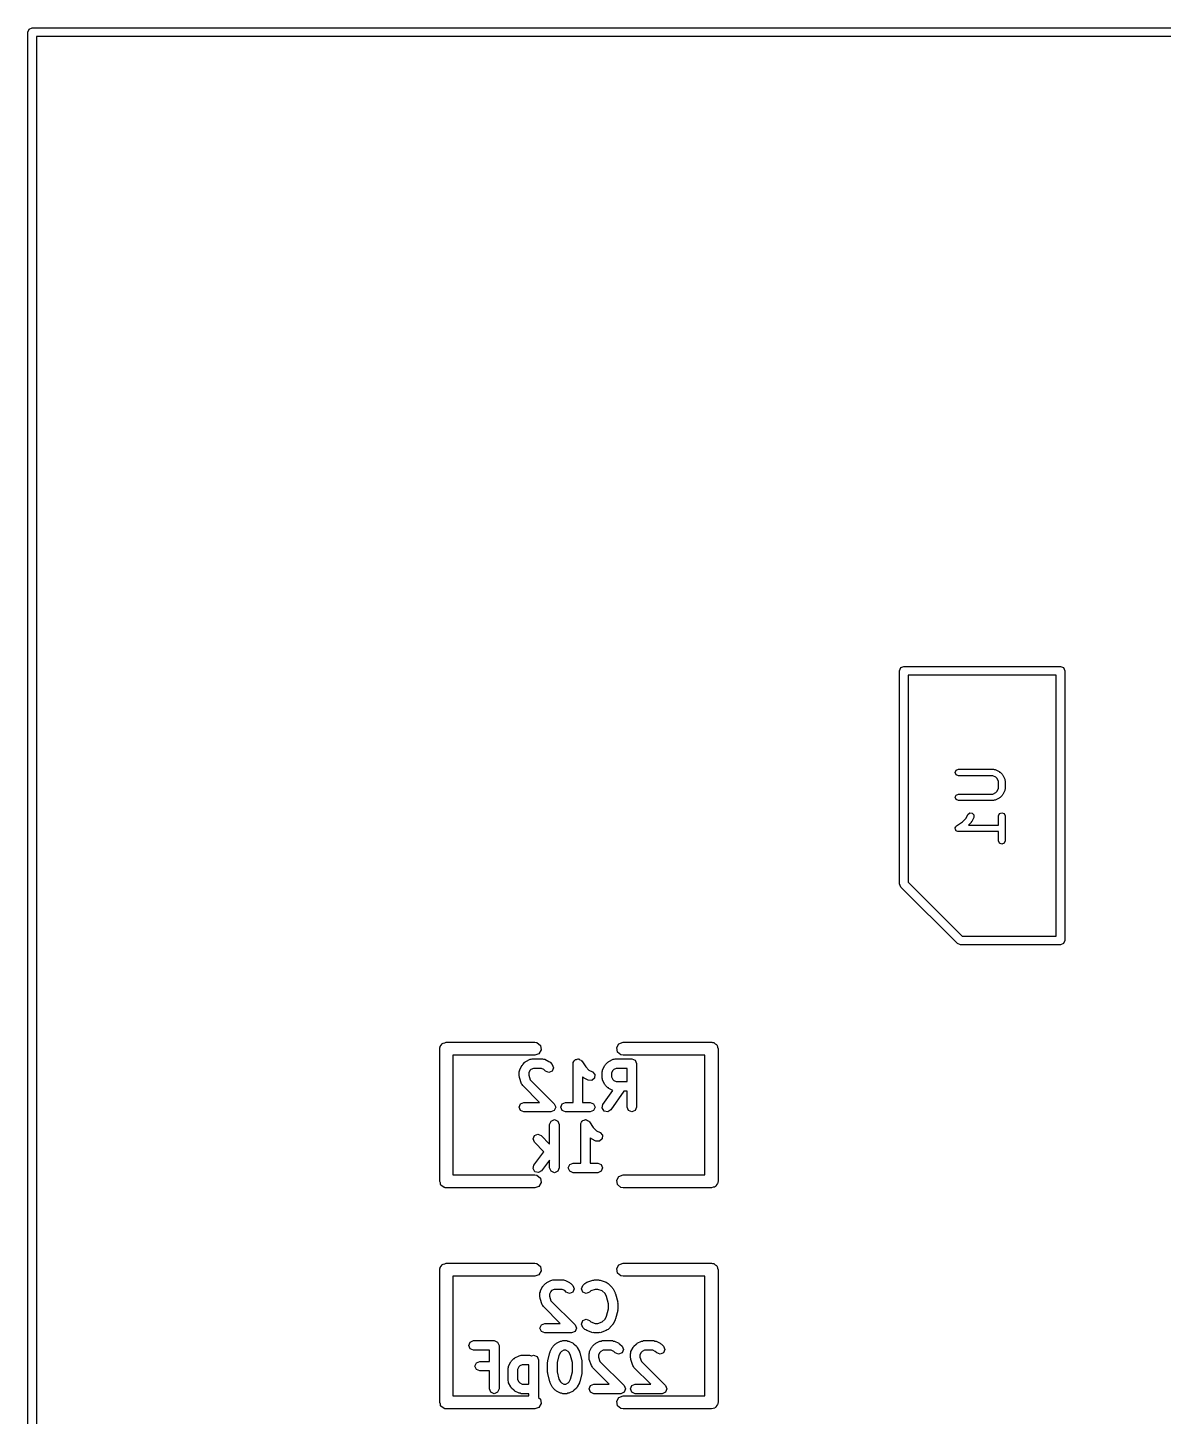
# Model space of a CAD drawing. Extents: x 0.37 to 1.63, y 0.19 to 1.53.
# Drawn here: x 0.368 to 0.882, y 0.824 to 1.452 of the extents above; entities that cross this region are included whole.
import ezdxf

# ---------------------------------------------------------------- set-up
doc = ezdxf.new("R2010")
doc.units = 0
doc.header["$MEASUREMENT"] = 0
doc.layers.add('BLACK', color=7, linetype='CONTINUOUS')

msp = doc.modelspace()

# ---------------------------------------------------------------- linework, layer by layer
at = {"layer": 'BLACK', "linetype": 'CONTINUOUS'}
for p, q in [((0.36811, 1.44992), (0.368687, 1.45131)), ((0.368687, 1.45131), (0.370079, 1.45189)), ((0.370079, 1.45189), (1.62992, 1.45189)), ((0.36811, 0.190079), (0.36811, 1.44992)), ((0.372047, 1.44795), (0.372047, 0.192047)), ((1.62795, 1.44795), (0.372047, 1.44795)), ((0.762598, 1.16102), (0.763175, 1.16242)), ((0.763175, 1.16242), (0.764567, 1.16299)), ((0.764567, 1.16299), (0.835433, 1.16299)), ((0.835433, 1.16299), (0.836825, 1.16242)), ((0.836825, 1.16242), (0.837402, 1.16102)), ((0.762598, 1.06457), (0.762598, 1.16102)), ((0.766535, 1.15906), (0.766535, 1.06538)), ((0.833465, 1.15906), (0.766535, 1.15906)), ((0.833465, 1.04094), (0.833465, 1.15906)), ((0.837402, 1.16102), (0.837402, 1.03898)), ((0.787744, 1.115), (0.788176, 1.11604)), ((0.788176, 1.11395), (0.787744, 1.115)), ((0.788176, 1.11604), (0.78922, 1.11647)), ((0.78922, 1.11352), (0.788176, 1.11395)), ((0.78922, 1.11647), (0.805156, 1.11647)), ((0.804807, 1.11352), (0.78922, 1.11352)), ((0.806156, 1.11285), (0.804807, 1.11352)), ((0.805156, 1.11647), (0.805473, 1.11634)), ((0.805473, 1.11634), (0.805816, 1.11632)), ((0.805816, 1.11632), (0.807691, 1.11538)), ((0.806754, 1.11225), (0.806156, 1.11285)), ((0.807429, 1.1109), (0.806754, 1.11225)), ((0.807691, 1.11538), (0.80785, 1.1152)), ((0.80785, 1.1152), (0.808074, 1.1151)), ((0.808074, 1.1151), (0.809012, 1.11417)), ((0.809012, 1.11417), (0.809105, 1.11394)), ((0.809105, 1.11394), (0.809288, 1.11378)), ((0.809288, 1.11378), (0.810226, 1.11191)), ((0.810226, 1.11191), (0.81025, 1.11157)), ((0.804807, 1.10523), (0.806156, 1.1059)), ((0.806156, 1.1059), (0.806754, 1.1065)), ((0.806754, 1.1065), (0.807429, 1.10785)), ((0.807429, 1.10785), (0.807429, 1.1109)), ((0.810226, 1.10684), (0.809288, 1.10496)), ((0.81025, 1.10718), (0.810226, 1.10684)), ((0.81025, 1.11157), (0.810381, 1.11125)), ((0.810381, 1.1075), (0.81025, 1.10718)), ((0.810381, 1.11125), (0.810381, 1.1075)), ((0.787744, 1.10375), (0.788176, 1.10479)), ((0.788176, 1.10271), (0.787744, 1.10375)), ((0.788176, 1.10479), (0.78922, 1.10523)), ((0.78922, 1.10227), (0.788176, 1.10271)), ((0.78922, 1.10523), (0.804807, 1.10523)), ((0.805156, 1.10227), (0.78922, 1.10227)), ((0.805473, 1.1024), (0.805156, 1.10227)), ((0.805816, 1.10243), (0.805473, 1.1024)), ((0.807691, 1.10337), (0.805816, 1.10243)), ((0.80785, 1.10355), (0.807691, 1.10337)), ((0.808074, 1.10364), (0.80785, 1.10355)), ((0.809012, 1.10458), (0.808074, 1.10364)), ((0.809105, 1.1048), (0.809012, 1.10458)), ((0.809288, 1.10496), (0.809105, 1.1048)), ((0.791092, 1.09271), (0.792694, 1.09431)), ((0.792694, 1.09431), (0.793524, 1.09597)), ((0.793524, 1.09597), (0.794377, 1.09671)), ((0.794377, 1.09671), (0.795505, 1.09663)), ((0.796165, 1.09465), (0.795228, 1.09278)), ((0.795505, 1.09663), (0.796245, 1.09578)), ((0.796245, 1.09578), (0.796165, 1.09465)), ((0.807429, 1.09531), (0.807861, 1.09636)), ((0.807429, 1.09117), (0.807429, 1.09531)), ((0.807861, 1.09636), (0.808905, 1.09679)), ((0.808905, 1.09679), (0.809949, 1.09636)), ((0.809949, 1.09636), (0.810381, 1.09531)), ((0.810381, 1.09531), (0.810381, 1.08406)), ((0.787744, 1.08969), (0.787802, 1.08983)), ((0.787908, 1.08929), (0.787744, 1.08969)), ((0.787772, 1.08998), (0.788012, 1.09034)), ((0.787802, 1.08983), (0.787772, 1.08998)), ((0.787992, 1.08887), (0.787908, 1.08929)), ((0.788118, 1.08879), (0.787992, 1.08887)), ((0.788012, 1.09034), (0.788176, 1.09073)), ((0.788176, 1.08864), (0.788118, 1.08879)), ((0.788176, 1.09073), (0.788317, 1.09079)), ((0.788573, 1.08848), (0.788176, 1.08864)), ((0.788317, 1.09079), (0.788401, 1.09092)), ((0.788401, 1.09092), (0.791092, 1.09271)), ((0.788931, 1.08824), (0.788573, 1.08848)), ((0.78908, 1.08827), (0.788931, 1.08824)), ((0.78922, 1.08821), (0.78908, 1.08827)), ((0.807429, 1.08821), (0.78922, 1.08821)), ((0.794951, 1.09239), (0.793722, 1.09117)), ((0.793722, 1.09117), (0.807429, 1.09117)), ((0.795044, 1.09262), (0.794951, 1.09239)), ((0.795228, 1.09278), (0.795044, 1.09262)), ((0.807429, 1.08406), (0.807429, 1.08821)), ((0.807861, 1.08302), (0.807429, 1.08406)), ((0.808905, 1.08259), (0.807861, 1.08302)), ((0.809949, 1.08302), (0.808905, 1.08259)), ((0.810381, 1.08406), (0.809949, 1.08302)), ((0.763175, 1.06317), (0.762598, 1.06457)), ((0.788766, 1.03758), (0.763175, 1.06317)), ((0.766535, 1.06538), (0.790973, 1.04094)), ((0.790157, 1.03701), (0.788766, 1.03758)), ((0.835433, 1.03701), (0.790157, 1.03701)), ((0.790973, 1.04094), (0.833465, 1.04094)), ((0.836825, 1.03758), (0.835433, 1.03701)), ((0.837402, 1.03898), (0.836825, 1.03758)), ((0.555852, 0.992353), (0.556024, 0.992557)), ((0.556024, 0.992557), (0.556779, 0.99269)), ((0.556779, 0.99269), (0.5575, 0.992953)), ((0.5575, 0.992953), (0.5975, 0.992953)), ((0.5975, 0.992953), (0.59851, 0.992775)), ((0.59851, 0.992775), (0.600057, 0.991476)), ((0.635602, 0.992262), (0.6375, 0.992953)), ((0.6375, 0.992953), (0.6775, 0.992953)), ((0.6775, 0.992953), (0.677884, 0.992885)), ((0.677884, 0.992885), (0.678013, 0.992908)), ((0.678013, 0.992908), (0.678126, 0.992842)), ((0.678126, 0.992842), (0.67851, 0.992775)), ((0.67851, 0.992775), (0.679098, 0.992282)), ((0.554547, 0.99), (0.554615, 0.990384)), ((0.554547, 0.93), (0.554547, 0.99)), ((0.554592, 0.990513), (0.554658, 0.990626)), ((0.554615, 0.990384), (0.554592, 0.990513)), ((0.554658, 0.990626), (0.554725, 0.99101)), ((0.554725, 0.99101), (0.555218, 0.991598)), ((0.555218, 0.991598), (0.555602, 0.992262)), ((0.555602, 0.992262), (0.555852, 0.992353)), ((0.5975, 0.987047), (0.560453, 0.987047)), ((0.560453, 0.987047), (0.560453, 0.932953)), ((0.599398, 0.987738), (0.5975, 0.987047)), ((0.600408, 0.989487), (0.599398, 0.987738)), ((0.600057, 0.991476), (0.600408, 0.989487)), ((0.634592, 0.990513), (0.635602, 0.992262)), ((0.634943, 0.988524), (0.634592, 0.990513)), ((0.63649, 0.987225), (0.634943, 0.988524)), ((0.6375, 0.987047), (0.63649, 0.987225)), ((0.674547, 0.987047), (0.6375, 0.987047)), ((0.674547, 0.932953), (0.674547, 0.987047)), ((0.679098, 0.992282), (0.679762, 0.991898)), ((0.679762, 0.991898), (0.679853, 0.991648)), ((0.679853, 0.991648), (0.680057, 0.991476)), ((0.680057, 0.991476), (0.68019, 0.990721)), ((0.68019, 0.990721), (0.680453, 0.99)), ((0.680453, 0.99), (0.680453, 0.93)), ((0.59049, 0.979536), (0.590682, 0.979998)), ((0.590682, 0.979998), (0.590717, 0.980497)), ((0.590717, 0.980497), (0.591656, 0.982373)), ((0.591656, 0.982373), (0.591923, 0.982605)), ((0.591923, 0.982605), (0.592058, 0.982932)), ((0.592058, 0.982932), (0.592996, 0.98387)), ((0.592996, 0.98387), (0.593323, 0.984006)), ((0.593323, 0.984006), (0.593555, 0.984273)), ((0.593555, 0.984273), (0.595431, 0.985211)), ((0.595346, 0.980138), (0.59479, 0.979028)), ((0.59579, 0.980583), (0.595346, 0.980138)), ((0.595431, 0.985211), (0.595931, 0.985247)), ((0.5969, 0.981138), (0.59579, 0.980583)), ((0.595931, 0.985247), (0.596393, 0.985438)), ((0.596393, 0.985438), (0.601083, 0.985438)), ((0.600576, 0.981138), (0.5969, 0.981138)), ((0.601686, 0.980583), (0.600576, 0.981138)), ((0.601083, 0.985438), (0.601546, 0.985247)), ((0.601546, 0.985247), (0.602045, 0.985211)), ((0.602377, 0.979892), (0.601686, 0.980583)), ((0.602045, 0.985211), (0.603921, 0.984273)), ((0.603921, 0.984273), (0.604153, 0.984006)), ((0.604153, 0.984006), (0.60448, 0.98387)), ((0.60448, 0.98387), (0.605418, 0.982932)), ((0.605418, 0.982932), (0.606048, 0.981412)), ((0.606048, 0.981412), (0.605418, 0.979892)), ((0.614881, 0.983288), (0.614966, 0.983493)), ((0.614881, 0.965738), (0.614881, 0.983288)), ((0.614923, 0.98371), (0.615271, 0.98423)), ((0.614966, 0.983493), (0.614923, 0.98371)), ((0.615271, 0.98423), (0.615511, 0.984808)), ((0.615511, 0.984808), (0.615715, 0.984893)), ((0.615715, 0.984893), (0.615838, 0.985077)), ((0.615838, 0.985077), (0.616452, 0.985198)), ((0.616452, 0.985198), (0.617031, 0.985438)), ((0.617031, 0.985438), (0.617235, 0.985353)), ((0.617235, 0.985353), (0.617453, 0.985396)), ((0.617453, 0.985396), (0.617973, 0.985048)), ((0.617973, 0.985048), (0.618551, 0.984808)), ((0.618551, 0.984808), (0.618636, 0.984604)), ((0.618636, 0.984604), (0.61882, 0.984481)), ((0.61882, 0.984481), (0.620578, 0.981843)), ((0.620578, 0.981843), (0.622057, 0.980365)), ((0.622057, 0.980365), (0.623621, 0.979583)), ((0.628014, 0.979536), (0.628206, 0.979998)), ((0.628206, 0.979998), (0.628241, 0.980497)), ((0.628241, 0.980497), (0.629179, 0.982373)), ((0.629179, 0.982373), (0.629447, 0.982605)), ((0.629447, 0.982605), (0.629582, 0.982932)), ((0.629582, 0.982932), (0.63052, 0.98387)), ((0.63052, 0.98387), (0.630847, 0.984006)), ((0.630847, 0.984006), (0.631079, 0.984273)), ((0.631079, 0.984273), (0.632955, 0.985211)), ((0.632869, 0.980138), (0.632314, 0.979028)), ((0.633314, 0.980583), (0.632869, 0.980138)), ((0.632955, 0.985211), (0.633454, 0.985247)), ((0.634424, 0.981138), (0.633314, 0.980583)), ((0.633454, 0.985247), (0.633917, 0.985438)), ((0.633917, 0.985438), (0.641421, 0.985438)), ((0.639271, 0.981138), (0.634424, 0.981138)), ((0.639271, 0.975119), (0.639271, 0.981138)), ((0.641421, 0.985438), (0.642942, 0.984808)), ((0.642942, 0.984808), (0.643571, 0.983288)), ((0.643571, 0.983288), (0.643571, 0.963588)), ((0.59049, 0.977659), (0.59049, 0.979536)), ((0.590626, 0.977333), (0.59049, 0.977659)), ((0.590601, 0.97698), (0.590626, 0.977333)), ((0.591539, 0.974165), (0.590601, 0.97698)), ((0.591867, 0.973787), (0.591539, 0.974165)), ((0.592058, 0.973325), (0.591867, 0.973787)), ((0.59479, 0.979028), (0.59479, 0.978008)), ((0.59479, 0.978008), (0.595458, 0.976007)), ((0.595458, 0.976007), (0.606356, 0.965108)), ((0.603898, 0.979262), (0.602377, 0.979892)), ((0.605418, 0.979892), (0.603898, 0.979262)), ((0.619263, 0.977077), (0.619181, 0.977159)), ((0.619181, 0.977159), (0.619181, 0.965738)), ((0.61959, 0.976942), (0.619263, 0.977077)), ((0.619822, 0.976675), (0.61959, 0.976942)), ((0.621698, 0.975736), (0.619822, 0.976675)), ((0.623339, 0.97562), (0.621698, 0.975736)), ((0.624582, 0.976698), (0.623339, 0.97562)), ((0.623621, 0.979583), (0.624699, 0.978339)), ((0.624699, 0.978339), (0.624582, 0.976698)), ((0.628014, 0.976721), (0.628014, 0.979536)), ((0.628206, 0.976259), (0.628014, 0.976721)), ((0.628241, 0.97576), (0.628206, 0.976259)), ((0.629179, 0.973884), (0.628241, 0.97576)), ((0.629447, 0.973652), (0.629179, 0.973884)), ((0.629582, 0.973325), (0.629447, 0.973652)), ((0.632314, 0.979028), (0.632314, 0.977229)), ((0.632314, 0.977229), (0.632869, 0.976119)), ((0.632869, 0.976119), (0.633314, 0.975674)), ((0.633314, 0.975674), (0.634424, 0.975119)), ((0.634424, 0.975119), (0.639271, 0.975119)), ((0.599645, 0.965738), (0.592058, 0.973325)), ((0.628403, 0.964821), (0.632811, 0.971118)), ((0.63052, 0.972387), (0.629582, 0.973325)), ((0.630847, 0.972251), (0.63052, 0.972387)), ((0.631079, 0.971984), (0.630847, 0.972251)), ((0.632811, 0.971118), (0.631079, 0.971984)), ((0.63785, 0.970819), (0.631926, 0.962355)), ((0.639271, 0.970819), (0.63785, 0.970819)), ((0.639271, 0.963588), (0.639271, 0.970819)), ((0.59049, 0.963588), (0.59112, 0.965108)), ((0.59112, 0.962068), (0.59049, 0.963588)), ((0.59112, 0.965108), (0.59264, 0.965738)), ((0.59264, 0.961438), (0.59112, 0.962068)), ((0.59264, 0.965738), (0.599645, 0.965738)), ((0.604836, 0.961438), (0.59264, 0.961438)), ((0.606356, 0.962068), (0.604836, 0.961438)), ((0.606356, 0.965108), (0.606986, 0.963588)), ((0.606986, 0.963588), (0.606356, 0.962068)), ((0.609252, 0.963588), (0.609882, 0.965108)), ((0.609882, 0.962068), (0.609252, 0.963588)), ((0.609882, 0.965108), (0.611402, 0.965738)), ((0.611402, 0.961438), (0.609882, 0.962068)), ((0.611402, 0.965738), (0.614881, 0.965738)), ((0.622659, 0.961438), (0.611402, 0.961438)), ((0.619181, 0.965738), (0.622659, 0.965738)), ((0.622659, 0.965738), (0.62418, 0.965108)), ((0.62418, 0.962068), (0.622659, 0.961438)), ((0.62418, 0.965108), (0.624809, 0.963588)), ((0.624809, 0.963588), (0.62418, 0.962068)), ((0.628047, 0.963214), (0.628403, 0.964821)), ((0.628931, 0.961827), (0.628047, 0.963214)), ((0.630538, 0.961471), (0.628931, 0.961827)), ((0.631926, 0.962355), (0.630538, 0.961471)), ((0.639901, 0.962068), (0.639271, 0.963588)), ((0.641421, 0.961438), (0.639901, 0.962068)), ((0.642942, 0.962068), (0.641421, 0.961438)), ((0.643571, 0.963588), (0.642942, 0.962068)), ((0.604252, 0.955788), (0.604882, 0.957308)), ((0.604252, 0.946907), (0.604252, 0.955788)), ((0.604882, 0.957308), (0.606402, 0.957938)), ((0.606402, 0.957938), (0.607923, 0.957308)), ((0.607923, 0.957308), (0.608552, 0.955788)), ((0.608552, 0.955788), (0.608552, 0.936088)), ((0.618324, 0.955788), (0.618409, 0.955993)), ((0.618324, 0.938238), (0.618324, 0.955788)), ((0.618366, 0.95621), (0.618714, 0.95673)), ((0.618409, 0.955993), (0.618366, 0.95621)), ((0.618714, 0.95673), (0.618954, 0.957308)), ((0.618954, 0.957308), (0.619158, 0.957393)), ((0.619158, 0.957393), (0.619281, 0.957577)), ((0.619281, 0.957577), (0.619895, 0.957698)), ((0.619895, 0.957698), (0.620474, 0.957938)), ((0.620474, 0.957938), (0.620678, 0.957853)), ((0.620678, 0.957853), (0.620895, 0.957896)), ((0.620895, 0.957896), (0.621416, 0.957548)), ((0.621416, 0.957548), (0.621994, 0.957308)), ((0.621994, 0.957308), (0.622079, 0.957104)), ((0.622079, 0.957104), (0.622263, 0.956981)), ((0.622263, 0.956981), (0.624021, 0.954343)), ((0.596748, 0.949221), (0.597377, 0.950742)), ((0.597377, 0.947701), (0.596748, 0.949221)), ((0.597377, 0.950742), (0.598898, 0.951371)), ((0.598898, 0.951371), (0.600418, 0.950742)), ((0.600418, 0.950742), (0.604252, 0.946907)), ((0.622706, 0.949577), (0.622624, 0.949659)), ((0.622624, 0.949659), (0.622624, 0.938238)), ((0.623033, 0.949442), (0.622706, 0.949577)), ((0.623265, 0.949175), (0.623033, 0.949442)), ((0.625141, 0.948236), (0.623265, 0.949175)), ((0.624021, 0.954343), (0.6255, 0.952865)), ((0.6255, 0.952865), (0.627064, 0.952083)), ((0.628025, 0.949198), (0.626782, 0.94812)), ((0.627064, 0.952083), (0.628142, 0.950839)), ((0.628142, 0.950839), (0.628025, 0.949198)), ((0.597178, 0.937378), (0.601687, 0.943391)), ((0.601687, 0.943391), (0.597377, 0.947701)), ((0.626782, 0.94812), (0.625141, 0.948236)), ((0.596769, 0.935784), (0.597178, 0.937378)), ((0.604252, 0.939644), (0.600618, 0.934798)), ((0.604252, 0.936088), (0.604252, 0.939644)), ((0.604882, 0.934568), (0.604252, 0.936088)), ((0.608552, 0.936088), (0.607923, 0.934568)), ((0.612695, 0.936088), (0.613325, 0.937608)), ((0.613325, 0.934568), (0.612695, 0.936088)), ((0.613325, 0.937608), (0.614845, 0.938238)), ((0.614845, 0.938238), (0.618324, 0.938238)), ((0.622624, 0.938238), (0.626102, 0.938238)), ((0.626102, 0.938238), (0.627623, 0.937608)), ((0.627623, 0.937608), (0.628252, 0.936088)), ((0.628252, 0.936088), (0.627623, 0.934568)), ((0.55481, 0.929279), (0.554547, 0.93)), ((0.560453, 0.932953), (0.5975, 0.932953)), ((0.597608, 0.934368), (0.596769, 0.935784)), ((0.5975, 0.932953), (0.59851, 0.932775)), ((0.599202, 0.93396), (0.597608, 0.934368)), ((0.59851, 0.932775), (0.600057, 0.931476)), ((0.600618, 0.934798), (0.599202, 0.93396)), ((0.600057, 0.931476), (0.600408, 0.929487)), ((0.606402, 0.933938), (0.604882, 0.934568)), ((0.607923, 0.934568), (0.606402, 0.933938)), ((0.614845, 0.933938), (0.613325, 0.934568)), ((0.626102, 0.933938), (0.614845, 0.933938)), ((0.627623, 0.934568), (0.626102, 0.933938)), ((0.634592, 0.930513), (0.635602, 0.932262)), ((0.634943, 0.928524), (0.634592, 0.930513)), ((0.635602, 0.932262), (0.6375, 0.932953)), ((0.6375, 0.932953), (0.674547, 0.932953)), ((0.680453, 0.93), (0.680385, 0.929616)), ((0.554943, 0.928524), (0.55481, 0.929279)), ((0.555147, 0.928352), (0.554943, 0.928524)), ((0.555238, 0.928102), (0.555147, 0.928352)), ((0.555902, 0.927718), (0.555238, 0.928102)), ((0.55649, 0.927225), (0.555902, 0.927718)), ((0.556874, 0.927158), (0.55649, 0.927225)), ((0.556987, 0.927092), (0.556874, 0.927158)), ((0.557116, 0.927115), (0.556987, 0.927092)), ((0.5575, 0.927047), (0.557116, 0.927115)), ((0.5975, 0.927047), (0.5575, 0.927047)), ((0.599398, 0.927738), (0.5975, 0.927047)), ((0.600408, 0.929487), (0.599398, 0.927738)), ((0.63649, 0.927225), (0.634943, 0.928524)), ((0.6375, 0.927047), (0.63649, 0.927225)), ((0.6775, 0.927047), (0.6375, 0.927047)), ((0.678221, 0.92731), (0.6775, 0.927047)), ((0.678976, 0.927443), (0.678221, 0.92731)), ((0.679148, 0.927647), (0.678976, 0.927443)), ((0.679398, 0.927738), (0.679148, 0.927647)), ((0.679782, 0.928402), (0.679398, 0.927738)), ((0.680275, 0.92899), (0.679782, 0.928402)), ((0.680342, 0.929374), (0.680275, 0.92899)), ((0.680408, 0.929487), (0.680342, 0.929374)), ((0.680385, 0.929616), (0.680408, 0.929487)), ((0.555218, 0.891598), (0.555602, 0.892262)), ((0.555602, 0.892262), (0.555852, 0.892353)), ((0.555852, 0.892353), (0.556024, 0.892557)), ((0.556024, 0.892557), (0.556779, 0.89269)), ((0.556779, 0.89269), (0.5575, 0.892953)), ((0.5575, 0.892953), (0.5975, 0.892953)), ((0.5975, 0.892953), (0.59851, 0.892775)), ((0.59851, 0.892775), (0.600057, 0.891476)), ((0.634592, 0.890513), (0.635602, 0.892262)), ((0.635602, 0.892262), (0.6375, 0.892953)), ((0.6375, 0.892953), (0.6775, 0.892953)), ((0.6775, 0.892953), (0.677884, 0.892885)), ((0.677884, 0.892885), (0.678013, 0.892908)), ((0.678013, 0.892908), (0.678126, 0.892842)), ((0.678126, 0.892842), (0.67851, 0.892775)), ((0.67851, 0.892775), (0.679098, 0.892282)), ((0.679098, 0.892282), (0.679762, 0.891898)), ((0.554547, 0.89), (0.554615, 0.890384)), ((0.554547, 0.83), (0.554547, 0.89)), ((0.554592, 0.890513), (0.554658, 0.890626)), ((0.554615, 0.890384), (0.554592, 0.890513)), ((0.554658, 0.890626), (0.554725, 0.89101)), ((0.554725, 0.89101), (0.555218, 0.891598)), ((0.5975, 0.887047), (0.560453, 0.887047)), ((0.560453, 0.887047), (0.560453, 0.832953)), ((0.599398, 0.887738), (0.5975, 0.887047)), ((0.600408, 0.889487), (0.599398, 0.887738)), ((0.600057, 0.891476), (0.600408, 0.889487)), ((0.634943, 0.888524), (0.634592, 0.890513)), ((0.63649, 0.887225), (0.634943, 0.888524)), ((0.6375, 0.887047), (0.63649, 0.887225)), ((0.674547, 0.887047), (0.6375, 0.887047)), ((0.674547, 0.832953), (0.674547, 0.887047)), ((0.679762, 0.891898), (0.679853, 0.891648)), ((0.679853, 0.891648), (0.680057, 0.891476)), ((0.680057, 0.891476), (0.68019, 0.890721)), ((0.68019, 0.890721), (0.680453, 0.89)), ((0.680453, 0.89), (0.680453, 0.83)), ((0.599871, 0.879536), (0.600063, 0.879998)), ((0.599871, 0.877659), (0.599871, 0.879536)), ((0.600063, 0.879998), (0.600098, 0.880497)), ((0.600098, 0.880497), (0.601036, 0.882373)), ((0.601036, 0.882373), (0.601304, 0.882605)), ((0.601304, 0.882605), (0.601439, 0.882932)), ((0.601439, 0.882932), (0.602377, 0.88387)), ((0.602377, 0.88387), (0.602704, 0.884006)), ((0.602704, 0.884006), (0.602936, 0.884273)), ((0.602936, 0.884273), (0.604812, 0.885211)), ((0.604726, 0.880138), (0.604171, 0.879028)), ((0.605171, 0.880583), (0.604726, 0.880138)), ((0.604812, 0.885211), (0.605311, 0.885247)), ((0.606281, 0.881138), (0.605171, 0.880583)), ((0.605311, 0.885247), (0.605774, 0.885438)), ((0.605774, 0.885438), (0.610464, 0.885438)), ((0.609957, 0.881138), (0.606281, 0.881138)), ((0.611067, 0.880583), (0.609957, 0.881138)), ((0.610464, 0.885438), (0.610927, 0.885247)), ((0.610927, 0.885247), (0.611426, 0.885211)), ((0.611758, 0.879892), (0.611067, 0.880583)), ((0.611426, 0.885211), (0.613302, 0.884273)), ((0.613279, 0.879262), (0.611758, 0.879892)), ((0.614799, 0.879892), (0.613279, 0.879262)), ((0.613302, 0.884273), (0.613534, 0.884006)), ((0.613534, 0.884006), (0.613861, 0.88387)), ((0.613861, 0.88387), (0.614799, 0.882932)), ((0.614799, 0.882932), (0.615429, 0.881412)), ((0.615429, 0.881412), (0.614799, 0.879892)), ((0.618633, 0.881412), (0.619263, 0.882932)), ((0.619263, 0.879892), (0.618633, 0.881412)), ((0.619263, 0.882932), (0.620201, 0.88387)), ((0.620783, 0.879262), (0.619263, 0.879892)), ((0.620201, 0.88387), (0.620663, 0.884062)), ((0.620663, 0.884062), (0.621042, 0.88439)), ((0.622304, 0.879892), (0.620783, 0.879262)), ((0.621042, 0.88439), (0.623856, 0.885328)), ((0.622883, 0.880471), (0.622304, 0.879892)), ((0.624885, 0.881138), (0.622883, 0.880471)), ((0.623856, 0.885328), (0.624209, 0.885303)), ((0.624209, 0.885303), (0.624536, 0.885438)), ((0.624536, 0.885438), (0.626412, 0.885438)), ((0.626063, 0.881138), (0.624885, 0.881138)), ((0.628065, 0.880471), (0.626063, 0.881138)), ((0.626412, 0.885438), (0.626739, 0.885303)), ((0.626739, 0.885303), (0.627092, 0.885328)), ((0.627092, 0.885328), (0.629906, 0.88439)), ((0.629335, 0.8792), (0.628065, 0.880471)), ((0.629906, 0.88439), (0.630284, 0.884062)), ((0.630284, 0.884062), (0.630746, 0.88387)), ((0.630746, 0.88387), (0.632623, 0.881994)), ((0.632623, 0.881994), (0.632758, 0.881667)), ((0.632758, 0.881667), (0.633025, 0.881435)), ((0.633025, 0.881435), (0.633963, 0.879559)), ((0.633963, 0.879559), (0.633981, 0.879315)), ((0.600007, 0.877333), (0.599871, 0.877659)), ((0.599982, 0.87698), (0.600007, 0.877333)), ((0.60092, 0.874165), (0.599982, 0.87698)), ((0.601248, 0.873787), (0.60092, 0.874165)), ((0.601439, 0.873325), (0.601248, 0.873787)), ((0.609026, 0.865738), (0.601439, 0.873325)), ((0.604171, 0.879028), (0.604171, 0.878008)), ((0.604171, 0.878008), (0.604839, 0.876007)), ((0.604839, 0.876007), (0.615737, 0.865108)), ((0.630012, 0.877847), (0.629335, 0.8792)), ((0.630829, 0.874581), (0.630012, 0.877847)), ((0.630829, 0.872296), (0.630829, 0.874581)), ((0.633981, 0.879315), (0.634126, 0.879119)), ((0.634126, 0.879119), (0.635064, 0.875367)), ((0.635064, 0.875367), (0.635024, 0.875097)), ((0.635024, 0.875097), (0.635129, 0.874845)), ((0.635129, 0.874845), (0.635129, 0.872031)), ((0.618633, 0.865464), (0.619263, 0.866984)), ((0.619263, 0.866984), (0.620783, 0.867614)), ((0.620783, 0.867614), (0.622304, 0.866985)), ((0.622304, 0.866985), (0.622883, 0.866405)), ((0.628065, 0.866405), (0.629335, 0.867676)), ((0.629335, 0.867676), (0.630012, 0.869029)), ((0.630012, 0.869029), (0.630829, 0.872296)), ((0.633963, 0.867317), (0.633025, 0.865441)), ((0.633981, 0.867561), (0.633963, 0.867317)), ((0.634126, 0.867757), (0.633981, 0.867561)), ((0.635064, 0.871509), (0.634126, 0.867757)), ((0.635129, 0.872031), (0.635024, 0.871779)), ((0.635024, 0.871779), (0.635064, 0.871509)), ((0.599871, 0.863588), (0.600501, 0.865108)), ((0.600501, 0.862068), (0.599871, 0.863588)), ((0.600501, 0.865108), (0.602021, 0.865738)), ((0.602021, 0.861438), (0.600501, 0.862068)), ((0.602021, 0.865738), (0.609026, 0.865738)), ((0.614217, 0.861438), (0.602021, 0.861438)), ((0.615737, 0.862068), (0.614217, 0.861438)), ((0.615737, 0.865108), (0.616367, 0.863588)), ((0.616367, 0.863588), (0.615737, 0.862068)), ((0.619263, 0.863944), (0.618633, 0.865464)), ((0.620201, 0.863006), (0.619263, 0.863944)), ((0.620663, 0.862814), (0.620201, 0.863006)), ((0.621042, 0.862486), (0.620663, 0.862814)), ((0.623856, 0.861548), (0.621042, 0.862486)), ((0.622883, 0.866405), (0.624885, 0.865738)), ((0.624209, 0.861573), (0.623856, 0.861548)), ((0.624536, 0.861438), (0.624209, 0.861573)), ((0.626412, 0.861438), (0.624536, 0.861438)), ((0.624885, 0.865738), (0.626063, 0.865738)), ((0.626063, 0.865738), (0.628065, 0.866405)), ((0.626739, 0.861573), (0.626412, 0.861438)), ((0.627092, 0.861548), (0.626739, 0.861573)), ((0.629906, 0.862487), (0.627092, 0.861548)), ((0.630284, 0.862814), (0.629906, 0.862487)), ((0.630746, 0.863006), (0.630284, 0.862814)), ((0.632623, 0.864882), (0.630746, 0.863006)), ((0.632758, 0.865209), (0.632623, 0.864882)), ((0.633025, 0.865441), (0.632758, 0.865209)), ((0.567667, 0.855788), (0.568296, 0.857308)), ((0.568296, 0.854268), (0.567667, 0.855788)), ((0.568296, 0.857308), (0.569817, 0.857938)), ((0.569817, 0.857938), (0.579198, 0.857938)), ((0.579198, 0.857938), (0.580718, 0.857308)), ((0.580718, 0.857308), (0.581348, 0.855788)), ((0.581348, 0.855788), (0.581348, 0.836088)), ((0.604479, 0.852997), (0.605417, 0.854873)), ((0.605417, 0.854873), (0.605685, 0.855105)), ((0.605685, 0.855105), (0.60582, 0.855432)), ((0.60582, 0.855432), (0.606758, 0.85637)), ((0.606758, 0.85637), (0.607085, 0.856506)), ((0.607085, 0.856506), (0.607317, 0.856773)), ((0.607317, 0.856773), (0.609193, 0.857711)), ((0.609193, 0.857711), (0.609692, 0.857747)), ((0.609692, 0.857747), (0.610155, 0.857938)), ((0.610155, 0.857938), (0.612031, 0.857938)), ((0.612031, 0.857938), (0.612493, 0.857747)), ((0.612493, 0.857747), (0.612992, 0.857711)), ((0.612992, 0.857711), (0.614869, 0.856773)), ((0.614869, 0.856773), (0.6151, 0.856506)), ((0.6151, 0.856506), (0.615427, 0.85637)), ((0.615427, 0.85637), (0.616366, 0.855432)), ((0.616366, 0.855432), (0.616501, 0.855105)), ((0.616501, 0.855105), (0.616768, 0.854873)), ((0.616768, 0.854873), (0.617706, 0.852997)), ((0.622303, 0.852997), (0.623241, 0.854873)), ((0.623241, 0.854873), (0.623509, 0.855105)), ((0.623509, 0.855105), (0.623644, 0.855432)), ((0.623644, 0.855432), (0.624582, 0.85637)), ((0.624582, 0.85637), (0.624909, 0.856506)), ((0.624909, 0.856506), (0.625141, 0.856773)), ((0.625141, 0.856773), (0.627017, 0.857711)), ((0.627017, 0.857711), (0.627516, 0.857747)), ((0.627516, 0.857747), (0.627979, 0.857938)), ((0.627979, 0.857938), (0.632669, 0.857938)), ((0.632669, 0.857938), (0.633131, 0.857747)), ((0.633131, 0.857747), (0.633631, 0.857711)), ((0.633631, 0.857711), (0.635507, 0.856773)), ((0.635507, 0.856773), (0.635739, 0.856506)), ((0.635739, 0.856506), (0.636066, 0.85637)), ((0.636066, 0.85637), (0.637004, 0.855432)), ((0.637004, 0.855432), (0.637633, 0.853912)), ((0.641065, 0.852997), (0.642003, 0.854873)), ((0.642003, 0.854873), (0.64227, 0.855105)), ((0.64227, 0.855105), (0.642406, 0.855432)), ((0.642406, 0.855432), (0.643344, 0.85637)), ((0.643344, 0.85637), (0.643671, 0.856506)), ((0.643671, 0.856506), (0.643903, 0.856773)), ((0.643903, 0.856773), (0.645779, 0.857711)), ((0.645779, 0.857711), (0.646278, 0.857747)), ((0.646278, 0.857747), (0.64674, 0.857938)), ((0.64674, 0.857938), (0.651431, 0.857938)), ((0.651431, 0.857938), (0.651893, 0.857747)), ((0.651893, 0.857747), (0.652392, 0.857711)), ((0.652392, 0.857711), (0.654269, 0.856773)), ((0.654269, 0.856773), (0.6545, 0.856506)), ((0.6545, 0.856506), (0.654827, 0.85637)), ((0.654827, 0.85637), (0.655766, 0.855432)), ((0.655766, 0.855432), (0.656395, 0.853912)), ((0.569817, 0.853638), (0.568296, 0.854268)), ((0.577048, 0.853638), (0.569817, 0.853638)), ((0.571111, 0.847927), (0.572631, 0.848557)), ((0.572631, 0.848557), (0.577048, 0.848557)), ((0.577048, 0.848557), (0.577048, 0.853638)), ((0.585717, 0.846431), (0.586656, 0.848307)), ((0.586656, 0.848307), (0.586923, 0.848539)), ((0.586923, 0.848539), (0.587058, 0.848866)), ((0.587058, 0.848866), (0.587996, 0.849804)), ((0.587996, 0.849804), (0.588323, 0.849939)), ((0.588323, 0.849939), (0.588555, 0.850206)), ((0.588555, 0.850206), (0.590431, 0.851144)), ((0.590431, 0.851144), (0.59093, 0.85118)), ((0.59093, 0.85118), (0.591393, 0.851371)), ((0.591393, 0.851371), (0.595145, 0.851371)), ((0.595145, 0.851371), (0.595608, 0.85118)), ((0.595608, 0.85118), (0.596107, 0.851144)), ((0.596107, 0.851144), (0.596273, 0.851061)), ((0.596273, 0.851061), (0.597021, 0.851371)), ((0.597021, 0.851371), (0.598542, 0.850742)), ((0.598542, 0.850742), (0.599171, 0.849221)), ((0.599171, 0.849221), (0.599171, 0.83222)), ((0.603314, 0.848283), (0.603419, 0.848535)), ((0.603314, 0.843593), (0.603314, 0.848283)), ((0.603378, 0.848805), (0.604317, 0.852557)), ((0.603419, 0.848535), (0.603378, 0.848805)), ((0.604317, 0.852557), (0.604462, 0.852754)), ((0.604462, 0.852754), (0.604479, 0.852997)), ((0.608431, 0.851285), (0.607614, 0.848019)), ((0.607614, 0.848019), (0.607614, 0.843857)), ((0.609107, 0.852638), (0.608431, 0.851285)), ((0.609552, 0.853083), (0.609107, 0.852638)), ((0.610662, 0.853638), (0.609552, 0.853083)), ((0.611523, 0.853638), (0.610662, 0.853638)), ((0.612634, 0.853083), (0.611523, 0.853638)), ((0.613078, 0.852638), (0.612634, 0.853083)), ((0.613755, 0.851285), (0.613078, 0.852638)), ((0.614571, 0.848019), (0.613755, 0.851285)), ((0.614571, 0.843858), (0.614571, 0.848019)), ((0.617706, 0.852997), (0.617724, 0.852753)), ((0.617724, 0.852753), (0.617869, 0.852557)), ((0.617869, 0.852557), (0.618807, 0.848805)), ((0.618807, 0.848805), (0.618767, 0.848535)), ((0.618767, 0.848535), (0.618871, 0.848283)), ((0.618871, 0.848283), (0.618871, 0.843593)), ((0.622076, 0.852036), (0.622268, 0.852498)), ((0.622076, 0.850159), (0.622076, 0.852036)), ((0.622212, 0.849833), (0.622076, 0.850159)), ((0.622186, 0.84948), (0.622212, 0.849833)), ((0.623125, 0.846665), (0.622186, 0.84948)), ((0.622268, 0.852498), (0.622303, 0.852997)), ((0.626931, 0.852638), (0.626376, 0.851528)), ((0.626376, 0.851528), (0.626376, 0.850508)), ((0.626376, 0.850508), (0.627043, 0.848507)), ((0.627376, 0.853083), (0.626931, 0.852638)), ((0.627043, 0.848507), (0.637942, 0.837608)), ((0.628486, 0.853638), (0.627376, 0.853083)), ((0.632161, 0.853638), (0.628486, 0.853638)), ((0.633272, 0.853083), (0.632161, 0.853638)), ((0.633963, 0.852392), (0.633272, 0.853083)), ((0.635483, 0.851762), (0.633963, 0.852392)), ((0.637004, 0.852392), (0.635483, 0.851762)), ((0.637633, 0.853912), (0.637004, 0.852392)), ((0.640838, 0.852036), (0.64103, 0.852498)), ((0.640838, 0.850159), (0.640838, 0.852036)), ((0.640974, 0.849833), (0.640838, 0.850159)), ((0.640948, 0.84948), (0.640974, 0.849833)), ((0.641887, 0.846665), (0.640948, 0.84948)), ((0.64103, 0.852498), (0.641065, 0.852997)), ((0.645693, 0.852638), (0.645138, 0.851528)), ((0.645138, 0.851528), (0.645138, 0.850508)), ((0.645138, 0.850508), (0.645805, 0.848507)), ((0.646138, 0.853083), (0.645693, 0.852638)), ((0.645805, 0.848507), (0.656704, 0.837608)), ((0.647248, 0.853638), (0.646138, 0.853083)), ((0.650923, 0.853638), (0.647248, 0.853638)), ((0.652034, 0.853083), (0.650923, 0.853638)), ((0.652725, 0.852392), (0.652034, 0.853083)), ((0.654245, 0.851762), (0.652725, 0.852392)), ((0.655766, 0.852392), (0.654245, 0.851762)), ((0.656395, 0.853912), (0.655766, 0.852392)), ((0.570481, 0.846407), (0.571111, 0.847927)), ((0.571111, 0.844887), (0.570481, 0.846407)), ((0.572631, 0.844257), (0.571111, 0.844887)), ((0.577048, 0.844257), (0.572631, 0.844257)), ((0.577048, 0.836088), (0.577048, 0.844257)), ((0.58549, 0.845469), (0.585682, 0.845931)), ((0.58549, 0.83984), (0.58549, 0.845469)), ((0.585682, 0.845931), (0.585717, 0.846431)), ((0.590346, 0.846072), (0.58979, 0.844961)), ((0.58979, 0.844961), (0.58979, 0.840348)), ((0.59079, 0.846516), (0.590346, 0.846072)), ((0.5919, 0.847071), (0.59079, 0.846516)), ((0.594638, 0.847071), (0.5919, 0.847071)), ((0.594871, 0.846955), (0.594638, 0.847071)), ((0.594871, 0.838355), (0.594871, 0.846955)), ((0.603419, 0.843341), (0.603314, 0.843593)), ((0.603378, 0.843071), (0.603419, 0.843341)), ((0.604317, 0.839319), (0.603378, 0.843071)), ((0.607614, 0.843857), (0.608431, 0.840591)), ((0.613755, 0.840591), (0.614571, 0.843858)), ((0.618807, 0.843071), (0.617869, 0.839319)), ((0.618871, 0.843593), (0.618767, 0.843341)), ((0.618767, 0.843341), (0.618807, 0.843071)), ((0.623452, 0.846287), (0.623125, 0.846665)), ((0.623644, 0.845825), (0.623452, 0.846287)), ((0.631231, 0.838238), (0.623644, 0.845825)), ((0.642214, 0.846287), (0.641887, 0.846665)), ((0.642406, 0.845825), (0.642214, 0.846287)), ((0.649993, 0.838238), (0.642406, 0.845825)), ((0.577677, 0.834568), (0.577048, 0.836088)), ((0.581348, 0.836088), (0.580718, 0.834568)), ((0.585682, 0.839378), (0.58549, 0.83984)), ((0.585717, 0.838879), (0.585682, 0.839378)), ((0.586656, 0.837003), (0.585717, 0.838879)), ((0.586923, 0.836771), (0.586656, 0.837003)), ((0.587058, 0.836444), (0.586923, 0.836771)), ((0.587996, 0.835506), (0.587058, 0.836444)), ((0.588323, 0.83537), (0.587996, 0.835506)), ((0.58979, 0.840348), (0.590346, 0.839238)), ((0.590346, 0.839238), (0.59079, 0.838793)), ((0.59079, 0.838793), (0.5919, 0.838238)), ((0.5919, 0.838238), (0.594638, 0.838238)), ((0.594638, 0.838238), (0.594871, 0.838355)), ((0.604462, 0.839123), (0.604317, 0.839319)), ((0.604479, 0.838879), (0.604462, 0.839123)), ((0.605417, 0.837003), (0.604479, 0.838879)), ((0.605685, 0.836771), (0.605417, 0.837003)), ((0.60582, 0.836444), (0.605685, 0.836771)), ((0.606758, 0.835506), (0.60582, 0.836444)), ((0.607085, 0.835371), (0.606758, 0.835506)), ((0.608431, 0.840591), (0.609107, 0.839238)), ((0.609107, 0.839238), (0.609552, 0.838793)), ((0.609552, 0.838793), (0.610662, 0.838238)), ((0.610662, 0.838238), (0.611523, 0.838238)), ((0.611523, 0.838238), (0.612634, 0.838793)), ((0.612634, 0.838793), (0.613078, 0.839238)), ((0.613078, 0.839238), (0.613755, 0.840591)), ((0.615427, 0.835506), (0.615101, 0.83537)), ((0.616365, 0.836444), (0.615427, 0.835506)), ((0.616501, 0.836771), (0.616365, 0.836444)), ((0.616768, 0.837003), (0.616501, 0.836771)), ((0.617706, 0.838879), (0.616768, 0.837003)), ((0.617724, 0.839123), (0.617706, 0.838879)), ((0.617869, 0.839319), (0.617724, 0.839123)), ((0.622076, 0.836088), (0.622706, 0.837608)), ((0.622706, 0.834568), (0.622076, 0.836088)), ((0.622706, 0.837608), (0.624226, 0.838238)), ((0.624226, 0.838238), (0.631231, 0.838238)), ((0.637942, 0.837608), (0.638571, 0.836088)), ((0.638571, 0.836088), (0.637942, 0.834568)), ((0.640838, 0.836088), (0.641468, 0.837608)), ((0.641468, 0.834568), (0.640838, 0.836088)), ((0.641468, 0.837608), (0.642988, 0.838238)), ((0.642988, 0.838238), (0.649993, 0.838238)), ((0.656704, 0.837608), (0.657333, 0.836088)), ((0.657333, 0.836088), (0.656704, 0.834568)), ((0.55481, 0.829279), (0.554547, 0.83)), ((0.554943, 0.828524), (0.55481, 0.829279)), ((0.560453, 0.832953), (0.594871, 0.832953)), ((0.579198, 0.833938), (0.577677, 0.834568)), ((0.580718, 0.834568), (0.579198, 0.833938)), ((0.588555, 0.835103), (0.588323, 0.83537)), ((0.590431, 0.834165), (0.588555, 0.835103)), ((0.59093, 0.83413), (0.590431, 0.834165)), ((0.591393, 0.833938), (0.59093, 0.83413)), ((0.594871, 0.833938), (0.591393, 0.833938)), ((0.594871, 0.832953), (0.594871, 0.833938)), ((0.599171, 0.83222), (0.600057, 0.831476)), ((0.600408, 0.829487), (0.599398, 0.827738)), ((0.600057, 0.831476), (0.600408, 0.829487)), ((0.607317, 0.835103), (0.607085, 0.835371)), ((0.609193, 0.834165), (0.607317, 0.835103)), ((0.609692, 0.83413), (0.609193, 0.834165)), ((0.610155, 0.833938), (0.609692, 0.83413)), ((0.612031, 0.833938), (0.610155, 0.833938)), ((0.612493, 0.83413), (0.612031, 0.833938)), ((0.612992, 0.834165), (0.612493, 0.83413)), ((0.614869, 0.835103), (0.612992, 0.834165)), ((0.615101, 0.83537), (0.614869, 0.835103)), ((0.624226, 0.833938), (0.622706, 0.834568)), ((0.636421, 0.833938), (0.624226, 0.833938)), ((0.634592, 0.830513), (0.635602, 0.832262)), ((0.634943, 0.828524), (0.634592, 0.830513)), ((0.635602, 0.832262), (0.6375, 0.832953)), ((0.637942, 0.834568), (0.636421, 0.833938)), ((0.6375, 0.832953), (0.674547, 0.832953)), ((0.642988, 0.833938), (0.641468, 0.834568)), ((0.655183, 0.833938), (0.642988, 0.833938)), ((0.656704, 0.834568), (0.655183, 0.833938)), ((0.680342, 0.829374), (0.680275, 0.82899)), ((0.680408, 0.829487), (0.680342, 0.829374)), ((0.680453, 0.83), (0.680385, 0.829616)), ((0.680385, 0.829616), (0.680408, 0.829487)), ((0.555147, 0.828352), (0.554943, 0.828524)), ((0.555238, 0.828102), (0.555147, 0.828352)), ((0.555902, 0.827718), (0.555238, 0.828102)), ((0.55649, 0.827225), (0.555902, 0.827718)), ((0.556874, 0.827158), (0.55649, 0.827225)), ((0.556987, 0.827092), (0.556874, 0.827158)), ((0.557116, 0.827115), (0.556987, 0.827092)), ((0.5575, 0.827047), (0.557116, 0.827115)), ((0.5975, 0.827047), (0.5575, 0.827047)), ((0.599398, 0.827738), (0.5975, 0.827047)), ((0.63649, 0.827225), (0.634943, 0.828524)), ((0.6375, 0.827047), (0.63649, 0.827225)), ((0.6775, 0.827047), (0.6375, 0.827047)), ((0.678221, 0.82731), (0.6775, 0.827047)), ((0.678976, 0.827443), (0.678221, 0.82731)), ((0.679148, 0.827647), (0.678976, 0.827443)), ((0.679398, 0.827738), (0.679148, 0.827647)), ((0.679782, 0.828402), (0.679398, 0.827738)), ((0.680275, 0.82899), (0.679782, 0.828402))]:
    msp.add_line(p, q, dxfattribs=at)

doc.saveas('drawing.dxf')
